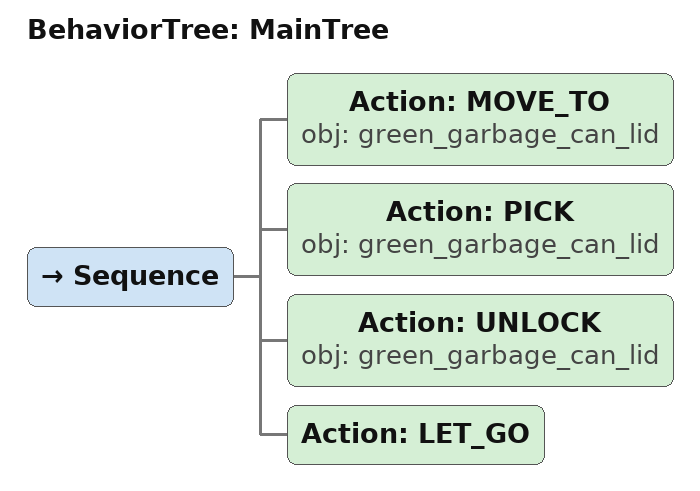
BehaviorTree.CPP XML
<root main_tree_to_execute="MainTree">
  <BehaviorTree ID="MainTree">
    <Sequence>
      <!-- Move to green_garbage_can_lid -->
      <Action ID="MOVE_TO" obj="green_garbage_can_lid" />
      <!-- Pick green_garbage_can_lid -->
      <Action ID="PICK" obj="green_garbage_can_lid" />
      <!-- Unlock green_garbage_can_lid -->
      <Action ID="UNLOCK" obj="green_garbage_can_lid" />
      <!-- Let go -->
      <Action ID="LET_GO" />
    </Sequence>
  </BehaviorTree>
</root>
